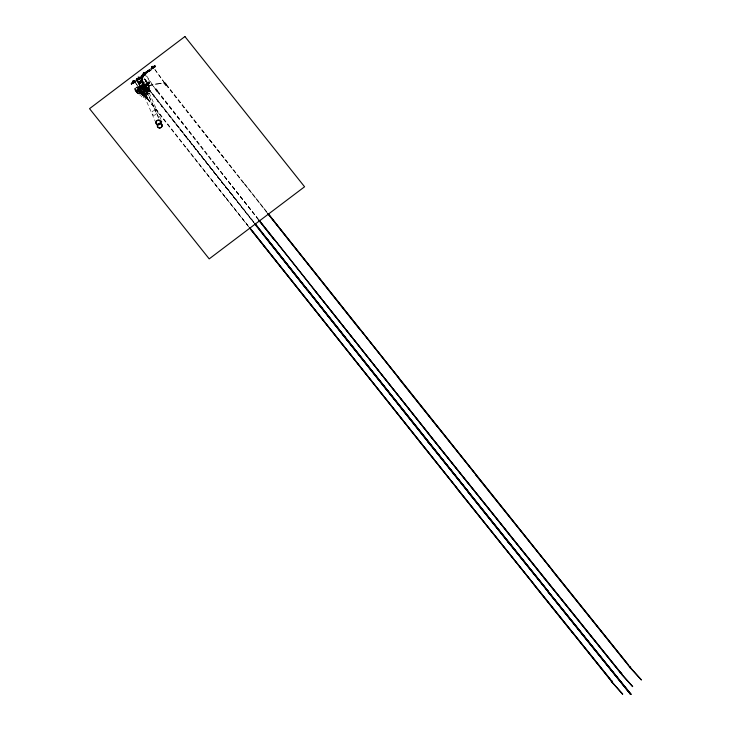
<?xml version="1.0" encoding="UTF-8"?>
<svg xmlns="http://www.w3.org/2000/svg" width="731" height="731" viewBox="0 0 731 731"><rect width="100%" height="100%" fill="white"/><g stroke="black" fill="none" stroke-linecap="round" stroke-linejoin="round"><path stroke-width="0.55" stroke-dasharray="3.65 2.74" d="M139.429 84.202L139.338 83.489M139.923 83.846L139.712 83.361L140.306 83.462A2.467 2.339 -23.9 0 0 142.097 79.816A2.467 2.339 -23.9 0 0 137.976 79.917A2.467 2.339 -23.9 0 0 139.667 83.48L139.859 84.202M141.138 86.989C142.371 88.259 132.731 86.806 135.875 91.649C144.82 97.296 157.457 86.304 140.891 86.879L141.037 87.492L141.065 86.715A2.467 2.339 -23.9 0 1 139.374 83.151A2.467 2.339 -23.9 0 1 143.495 83.051A2.467 2.339 -23.9 0 1 141.695 86.697L141.394 88.022M141.485 87.857L141.915 87.172A2.467 2.339 -23.9 0 0 143.705 83.526A2.467 2.339 -23.9 0 0 139.584 83.626C140.297 84.695 139.932 83.517 139.429 84.083M141.604 87.857C141.531 86.934 141.293 88.625 141.22 87.309M132.951 81.04L133.024 81.973L134.093 82.466L134.641 80.812M133.152 80.977L133.453 81.616L134.276 81.269M133.307 81.899C134.833 79.469 134.687 84.001 133.069 81.57L133.353 80.629M134.202 80.949L133.874 81.497M134.541 81.15L134.321 82.027M134.568 81.717L134.696 81.059M138.022 76.709C142.326 80.127 137.647 81.854 138.177 76.691M139.466 83.544L139.457 82.996A2.467 2.339 -23.9 0 1 137.766 79.441L137.309 78.491L137.656 79.094A2.175 2.065 -23.9 0 1 141.293 78.765A2.175 2.065 -23.9 0 1 139.932 82.082A2.175 2.065 -23.9 0 1 137.446 79.606L137.748 79.533A2.467 2.339 -23.9 0 1 141.887 79.341A2.467 2.339 -23.9 0 1 140.096 82.987L139.813 84.485M141.339 87.939L143.578 91.119L141.065 86.715M141.357 88.296L141.156 87.912M144.574 73.137L143.386 73.475L143.952 74.699M144.08 74.379C143.651 71.729 145.926 76.508 143.011 73.603M144.108 72.826L144.464 74.114M144.921 73.328L144.647 74.224L155.529 89.328L145.04 73.502M152.368 67.672L151.929 66.503M153.556 67.755C154.214 66.21 151.363 66.092 152.194 67.581M153.099 66.667L152.651 67.38M153.437 67.06L153.181 66.503M153.592 66.768L153.135 67.554M141.385 76.554C139.932 75.567 144.912 81.068 143.057 81.616C140.718 75.521 141.439 77.376 141.01 76.545C141.686 76.892 141.321 77.148 140.9 76.691M185.966 137.035L145.551 85.271L254.05 222.535M145.834 85.189C144.601 87.729 143.239 83.243 145.643 84.906L160.957 119.455M139.53 83.389L139.402 83.891M139.603 83.773L139.383 83.224L139.904 84.586M143.468 83.498A2.22 2.111 -23.9 0 1 141.092 86.477A2.22 2.111 -23.9 0 1 139.685 83.115A2.22 2.111 -23.9 0 1 143.468 83.498L143.678 83.983A2.22 2.111 -23.9 0 0 139.895 83.59L139.968 84.028M140.992 86.934C142.042 88.661 137.538 86.623 136.322 88.835C133.444 92.097 140.791 93.011 143.322 92.362C157.266 90.306 140.992 85.792 141.321 87.126A2.467 2.339 -23.9 0 1 139.584 83.626L139.475 83.699M141.019 87.537L141.576 87.72L141.375 86.706M164.959 84.019L163.918 83.188L164.895 82.356L163.589 83.398L159.404 83.608L165.188 82.676M142.783 92.097L138.707 91.631L142.709 92.371M146.2 92.837L150.358 93.778L146.2 92.673M139.795 83.699L140.041 83.837M141.439 87.537L141.421 87.071M141.65 87.309L141.421 86.925M146.593 96.903C147.89 97.241 145.78 98.521 145.862 97.534M146.456 97.753C145.633 99.06 148.21 99.06 147.333 98.913M147.726 98.091L146.995 97.415L146.255 98.137M155.703 90.096L155.959 90.333M156.927 89.904L156.297 90.662L156.927 89.858L155.959 88.926L155.557 90.041M157.558 90.69L157.339 90.342M165.197 84.595L165.553 85.107L166.33 84.65M165.398 83.91L165.151 82.905M166.43 84.403L166.001 83.782M145.999 96.519L145.46 96.931L145.871 96.611M145.862 96.739L146.438 96.355L146.584 96.921M147.89 98.731L186.588 148.155M147.671 98.813L147.863 98.283M156.114 90.772L156.69 91.402M157.302 90.525L157.046 89.977L156.288 90.443M157.311 91.539L258.207 219.51M165.197 84.522C163.863 84.54 166.129 82.502 166.001 83.955M165.663 85.162L166.403 84.659L165.663 85.098M143.075 91.558L139.694 89.474M145.743 93.595L149.316 95.953L145.926 93.34M159.413 83.654L155.657 83.754L148.466 85.618L144.72 85.527L148.631 86.011L159.449 83.718M145.003 90.891L145.88 87.044L144.784 90.882M144.034 94.226L143.212 98.374L144.117 94.162M132.859 80.849L133.554 82.146M133.005 80.849C131.872 84.778 137.793 80.839 133.426 80.437M133.106 81.388L134.175 80.775M134.248 81.278L134.001 80.611M134.541 81.342L134.065 81.945M143.011 73.749L143.477 72.808M143.413 73.118L143.431 73.703L143.916 72.817M144.427 73.356L143.824 73.813M144.546 73.383L143.504 73.822M144.692 73.447L143.815 74.114M144.738 74.142L144.921 73.566M151.683 67.197L151.911 66.914M153.473 67.078L152.35 67.106L152.624 68.147M153.364 66.896L152.121 67.416M153.592 67.014L153.336 67.654M145.697 96.757L134.687 81.744L145.716 97.479M156.772 91.476L157.348 91.667M165.59 83.407L164.831 84.038L165.526 83.672M137.967 84.047L138.771 83.992L146.328 71.574L139.182 83.964L137.967 84.047L146.218 71.611M143.925 83.59L144.4 83.416L143.934 83.617L143.112 81.059L144.4 83.416M137.547 79.35C135.39 78.053 138.506 79.405 137.026 79.186M136.816 78.665L137.465 78.674A2.175 2.065 -23.9 0 1 141.11 78.345A2.175 2.065 -23.9 0 1 139.749 81.653A2.175 2.065 -23.9 0 1 137.254 79.186L136.807 78.445L136.441 78.866M137.108 78.61L137.108 78.528M137.656 79.094L136.834 78.893M136.606 78.829L137.355 79.14L136.633 78.902M137.529 78.857L137.09 79.012L137.373 78.546M136.989 78.866L136.386 78.5M137.474 79.14L137.245 78.573M137.373 91.795C137.108 85.911 153.144 82.365 147.498 89.356C145.295 91.649 139.173 95.039 137.291 92.727C138.077 91.137 136.331 91.201 136.861 92.782C140.251 97.378 154.68 87.4 146.794 84.814C143.532 84.668 135.792 88.835 137.501 92.015L149.435 82.795M139.831 83.827L139.868 83.654A2.22 2.111 -23.9 0 0 141.302 86.962C133.088 85.28 132.073 92.517 140.973 91.768M141.138 87.537L141.512 88.296M141.558 87.09L141.467 87.912M145.56 72.552C144.382 73.959 146.502 72.351 145.624 73.054M145.314 73.164C145.917 74.379 145.259 71.775 145.761 72.908M145.432 73.548L145.981 72.789M145.688 73.539L145.862 72.798M145.542 96.885L146.419 96.373L145.889 96.483M164.064 82.767L164.63 82.448M139.813 89.008L140.553 87.985A2.33 2.211 -23.9 0 1 141.933 84.421A2.33 2.211 -23.9 0 1 144.656 87.007A2.33 2.211 -23.9 0 1 140.973 88.387L140.032 89.365L140.964 88.634L140.553 87.985M142.179 94.235L142.92 93.212A2.33 2.211 -23.9 0 1 144.309 89.648A2.33 2.211 -23.9 0 1 147.022 92.234A2.33 2.211 -23.9 0 1 143.34 93.614L142.399 94.591L143.13 93.413M132.878 81.205L133.17 80.675M143.212 72.908C141.558 76.17 147.525 74.653 144.409 72.789M143.395 72.945L143.294 73.84L144.281 74.215M144.875 74.059L143.906 74.599M152.066 66.393L151.893 67.124M138.205 84.339L145.606 72.232L146.575 71.857M138.808 83.937L146.328 71.574M138.406 78.5L138.735 78.857M137.391 78.765L137.327 79.414L137.236 78.555M137.337 79.606L137.282 78.966M143.276 93.888L140.955 97.488L143.541 94.061A2.33 2.211 -23.9 0 0 147.223 92.691A2.33 2.211 -23.9 0 0 144.5 90.096A2.33 2.211 -23.9 0 0 143.121 93.659L142.399 94.591M145.25 94.025L147.671 97.47L145.487 93.824M164.356 82.621L153.583 67.49L152.578 68.047M147.196 97.552L146.428 98.173M163.972 83.014L164.402 82.685L153.391 67.654M165.699 85.079L166.248 84.613M145.332 91.028L148.037 87.93L145.588 91.192M147.735 98.603L147.461 99.133M157.613 91.466L157.22 91.686M132.987 80.638L134.431 80.574M134.504 81.744L133.371 82.064L133.033 81.141M144.72 74.014L144.089 74.379M153.391 67.453L152.761 67.828M140.032 89.365L140.005 88.515M155.465 89.383L156.251 88.935L155.639 89.109M156.407 90.333L156.681 90.315M147.424 98.959L248.613 226.774M165.078 83.782L165.571 83.681M166.22 84.942L243.834 183.399M154.862 65.26L130.785 83.398L131.553 84.357M154.826 65.223L155.785 66.622L131.717 84.778L130.959 83.636L154.981 65.415L130.986 83.855M131.041 83.937L155.173 65.708L155.429 66.146M155.301 65.863L131.132 84.001M131.269 84.166L155.429 65.991L131.397 84.321L131.141 83.882M155.584 66.174L131.571 84.586L155.529 66.274M148.165 83.16L149.435 86.094L146.355 88.424L142.646 83.763L141.485 81.15L144.564 78.82L148.384 83.745M144.811 79.423L148.649 83.59M142.646 83.763L145.725 81.443L149.435 86.094M145.798 81.717L145.049 79.25M138.634 91.412L136.706 90.872L148.777 81.781M136.889 91.073L148.886 81.936L149.691 83.142L137.684 92.252L136.871 91.028M136.971 91.192L148.996 82.11M136.971 91.366L149.215 82.512M137.099 91.476L149.343 82.667M137.2 91.603L149.078 82.356M137.346 91.64L149.343 82.512M137.483 91.969L149.499 82.704L148.731 81.744L136.715 90.836L137.483 91.786M137.647 92.216L149.663 83.133M148.96 85.673L145.396 79.816L148.091 83.864M148.082 83.288L149.023 85.755L147.927 83.343M139.009 87.811L136.377 90.269L135.984 92.161M144.592 94.235L145.451 98.365L144.555 94.217L145.231 85.006L145.094 96.328L144.656 94.153M142.856 93.367L139.429 95.953L143.002 93.605M145.99 91.677L149.572 89.456M146.721 97.534L147.032 97.579M146.757 98L146.246 98.036M145.825 91.421L149.563 89.438M152.121 66.32L152.678 66.219M152.35 66.21L152.24 67.161M143.395 72.734L144.345 72.588L145.04 73.484M133.499 80.602L134.093 80.584M140.453 86.98C131.297 90.297 137.894 96.337 144.427 91.695C155.548 88.232 148.923 81.525 141.174 86.587M140.672 87.409L137.273 89.831L136.377 91.887M143.313 91.439C150.54 89.776 150.275 82.968 142.618 86.048M139.776 87.245L142.024 86.24M142.207 86.687C139.493 86.852 133.289 91.896 138.022 92.718M141.211 92.197C152.688 90.077 152.715 81.644 141.339 86.989L141.074 87.254M166.421 84.54L267.244 212.684M157.549 90.836L258.436 219.327M142.764 86.45C156.05 83.371 141.823 94.4 136.615 92.17M152.395 66.311L153.291 66.521M152.953 67.654L151.746 67.279M134.102 82.046L133.609 82.119M139.228 92.663L141.915 92.088M142.682 92.682L138.625 93.787L142.719 92.956M139.731 92.599L136.295 92.462M146.163 92.115L150.44 91.594L146.209 92.207M143.641 88.012L144.208 90.9M139.566 86.943C127.477 88.661 140.964 94.473 145.908 92.243C156.745 91.128 144.455 85.353 140.343 86.87M142.317 91.759C151.226 92.663 148.859 86.587 141.896 86.925M141.257 87.364L136.825 87.884L135.007 89.584M152.971 66.21L152.505 66.156L153.473 66.877M152.048 67.663L152.843 67.901M143.833 72.789L144.711 73.274M144.171 74.461L143.075 73.84M133.609 80.428L134.614 80.748M133.609 80.52L134.577 81.159M133.864 82L133.079 81.296M136.331 78.628L137.364 78.93M142.965 87.418C140.169 86.203 131.214 88.241 136.752 90.891M140.05 91.649C151.938 93.723 152.706 87.492 141.869 87.354M143.349 87.519C156.26 90.754 138.278 92.901 135.226 89.876M136.679 78.975L137.044 79.003M152.669 66.137L153.272 66.283M143.998 72.689L144.601 72.835M144.309 72.853L143.45 72.872L143.477 74.197M133.398 81.799L134.312 81.534L134.285 80.785M153.528 66.42C147.561 65.379 156.105 71.976 153.227 66.146M144.245 72.698L145.085 73.191M133.883 80.547L134.349 80.867M139.685 89.502L142.92 91.713M145.332 85.536L145.643 84.906M139.749 79.268L138.917 79.752M134.33 80.437L134.751 80.977M140.964 88.634L141.174 88.835A2.33 2.211 -23.9 0 0 144.857 87.455A2.33 2.211 -23.9 0 0 142.134 84.869A2.33 2.211 -23.9 0 0 140.745 88.433L140.306 89.072M149.307 82.502L137.327 91.759L137.072 91.311M148.375 83.937L144.747 79.341L149.142 85.673M141.485 81.15L145.195 85.801L146.355 88.424M244.063 183.216L267.345 212.602M205.064 134.175L267.117 212.785M258.335 219.41L196.602 141.22M226.829 187.968L254.15 222.434M253.986 222.589L186.231 136.706L253.858 222.672M186.039 136.852L253.748 222.708M185.966 136.953L226.537 188.342M225.559 197.206L248.842 226.592M186.688 148.073L248.741 226.683M225.331 197.388L147.525 98.959M166.129 84.887L205.091 134.166M145.679 85.18L186.396 136.752M186.295 136.861L145.551 85.271L186.231 136.907M145.387 85.426L186.103 136.989M157.457 91.448L196.639 141.211M140.964 78.318L141.576 79.313M144.427 72.917L144.802 73.429M134.321 80.648L134.632 81.351M141.229 78.756A2.065 1.955 -23.9 0 1 139.027 81.525A2.065 1.955 -23.9 0 1 137.711 78.391A2.065 1.955 -23.9 0 1 141.229 78.756L160.098 120.615M144.564 78.82L145.844 81.753M142.079 79.697L142.289 80.172M143.687 83.407L143.897 83.882M141.211 78.491L141.613 79.405M141.86 79.789A2.22 2.111 -23.9 0 1 139.484 82.767A2.22 2.111 -23.9 0 1 138.077 79.405A2.22 2.111 -23.9 0 1 141.86 79.789L142.07 80.264A2.22 2.111 -23.9 0 1 139.703 83.243A2.22 2.111 -23.9 0 1 138.287 79.88A2.22 2.111 -23.9 0 1 142.07 80.264M146.712 90.991A2.102 1.992 -23.9 0 1 144.473 93.806A2.102 1.992 -23.9 0 1 143.139 90.626A2.102 1.992 -23.9 0 1 146.712 90.991L146.913 91.448A2.102 1.992 -23.9 0 1 144.665 94.262A2.102 1.992 -23.9 0 1 143.34 91.083A2.102 1.992 -23.9 0 1 146.913 91.448M141.028 78.61L141.412 79.469A1.965 1.864 -23.9 0 1 139.054 81.881A1.965 1.864 -23.9 0 1 138.141 78.784A1.965 1.864 -23.9 0 1 141.412 79.469M144.144 85.536L159.011 119.071M139.776 82.996L140.014 83.645M139.457 82.996L139.667 83.48M139.383 83.224L139.466 83.782M137.474 80.2L137.857 81.068M137.264 80.264L137.675 81.178M137.967 82L137.419 80.364L155.74 122.452M139.365 85.225L139.575 85.71M143.121 93.659L142.709 92.883M137.538 81.616L137.748 82.091M139.146 85.326L139.356 85.801M153.528 66.53L153.163 68.129L151.683 67.051M151.929 66.859L152.048 67.48M143.641 87.044L144.345 90.827M143.623 87.044L143.641 88.003M143.678 83.983A2.22 2.111 -23.9 0 1 141.302 86.962M135.975 90.854L136.642 91.165L135.975 90.854M148.877 88.935L148.877 88.935M134.632 88.67L135.272 89.109L134.696 88.579M149.252 85.5L149.252 85.5M143.02 81.369L143.057 81.305M153.775 115.196A2.367 2.239 -23.9 0 0 156.297 112.026A2.367 2.239 -23.9 0 0 152.276 111.615A2.367 2.239 -23.9 0 0 153.775 115.196M138.863 81.461A1.965 1.864 -23.9 0 0 141.229 79.049A1.965 1.864 -23.9 0 0 137.958 78.363A1.965 1.864 -23.9 0 0 138.863 81.461M142.298 89.036A2.102 1.992 -23.9 0 0 144.537 86.212A2.102 1.992 -23.9 0 0 140.964 85.847A2.102 1.992 -23.9 0 0 142.298 89.036M142.097 88.579A2.102 1.992 -23.9 0 0 144.345 85.765A2.102 1.992 -23.9 0 0 140.772 85.399A2.102 1.992 -23.9 0 0 142.097 88.579M133.837 82.685A1.014 0.959 -23.9 0 0 134.915 81.333A1.014 0.959 -23.9 0 0 133.197 81.159A1.014 0.959 -23.9 0 0 133.837 82.685M144.062 74.955A1.014 0.959 -23.9 0 0 145.14 73.603A1.014 0.959 -23.9 0 0 143.422 73.429A1.014 0.959 -23.9 0 0 144.062 74.955M152.733 68.403A1.014 0.959 -23.9 0 0 153.812 67.051A1.014 0.959 -23.9 0 0 152.094 66.868A1.014 0.959 -23.9 0 0 152.733 68.403"/><path stroke-width="1.1" d="M611.664 681.657L612.139 681.283L611.6 681.776L622.766 694.039M621.423 674.247L632.699 686.628L621.679 674.064M622.51 694.24L611.783 681.776M630.35 667.531L641.443 679.985L630.159 667.723L630.707 667.248M610.111 679.684L610.33 679.492M457.103 488.792L610.312 679.209M611.207 680.223L610.422 680.853L610.988 680.47M611.354 680.433L610.942 680.195M611.966 681.63L612.158 681.027L611.6 681.849M619.943 672.246L620.034 671.789M620.71 672.794L621.085 673.15M621.186 672.995L620.308 673.47L620.573 672.904M621.396 674.393L621.734 673.845M628.614 665.685L628.541 665.347M629.108 666.526L629.665 666.608M630.542 667.558L630.36 667.074M630.926 694.121L630.433 694.423L630.926 694.121L587.879 640.667M619.678 672.054L620.217 671.99M620.665 672.867L621.195 672.876L620.738 673.415M621.935 674.037L621.697 673.626M629.784 667.558L630.286 667.778M629.327 666.699L629.318 666.891M629.555 666.544L629.83 666.288M629.683 666.672L629.318 666.297M620.08 671.899L429.28 434.662L259.149 220.223M619.979 671.99L544.056 577.883M619.851 672.091L505.925 530.414M628.751 665.338L398.651 378.347M628.651 665.42L475.607 474.803M628.523 665.521L552.243 570.536M587.751 640.731L630.853 694.231M587.687 640.776L630.734 694.34L587.569 640.877M587.496 640.986L630.542 694.441M610.147 679.419L495.563 536.664M572.017 632.032L610.01 679.51M552.472 570.354L282.742 232.294M467.785 482.57L506.053 530.313M544.092 577.874L429.179 434.753M508.392 541.552L548.268 591.324M508.219 541.616L548.195 591.434M508.155 541.662L587.989 640.767M508.036 541.772L587.861 640.932M507.963 541.881L587.797 640.986L547.857 591.443M547.784 591.543L587.55 641.096M533.968 584.343L418.762 440.565M533.74 584.526L571.925 632.114M437.394 426.475L475.835 474.62M313.562 288.973L467.694 482.661M428.384 441.561L468.48 491.808M428.265 441.625L508.41 541.708M428.192 441.661L508.31 541.817L428.074 441.771M427.982 441.917L508.118 541.945M468.014 492.027L508.008 541.982M457.332 488.61L249.545 227.487M495.591 536.655L249.317 227.67M360.282 329.672L398.879 378.165M437.302 426.566L268.049 213.498M429.307 434.653L274.719 239.932M348.047 340.71L428.494 441.606M347.919 340.774L428.403 441.752M347.855 340.82L428.284 441.862M347.737 340.92L428.22 441.908M347.664 341.021L428.092 441.963M418.79 440.555L264.229 246.283M360.054 329.855L267.82 213.68M307.788 289.969L348.139 340.792M267.354 239.055L348.057 340.893M267.235 239.119L347.938 341.002M267.162 239.165L347.874 341.048M267.043 239.265L347.746 341.103M266.952 239.412L307.395 290.39M267.921 213.589L282.769 232.284M259.012 220.314L274.628 240.024M258.92 220.406L274.49 240.124M254.799 223.193L267.409 239.174M254.799 223.366L267.107 239.421M255.092 224.426L267.007 239.457M249.417 227.588L264.266 246.274M160.5 123.292A2.367 2.239 -23.9 0 1 157.412 124.599A2.449 2.321 -23.9 0 0 160.573 123.32M156.891 124.316A2.367 2.239 -23.9 0 1 156.507 121.154A2.367 2.239 -23.9 0 1 159.797 120.652M156.836 124.38A2.449 2.321 -23.9 0 1 156.891 120.661A2.449 2.321 -23.9 0 1 160.601 121.529M160.308 121.721C161.679 124.517 162.41 119.272 160.308 121.721M184.916 36.55L304.58 186.77L209.203 258.875L89.538 108.663L184.916 36.55M159.404 127.879A2.367 2.239 -23.9 0 0 161.916 124.709A2.449 2.321 -23.9 0 0 157.832 124.252A2.449 2.321 -23.9 0 0 159.385 127.962A2.449 2.321 -23.9 0 0 161.999 124.681A2.367 2.239 -23.9 0 0 157.896 124.297A2.367 2.239 -23.9 0 0 159.404 127.879"/></g></svg>
